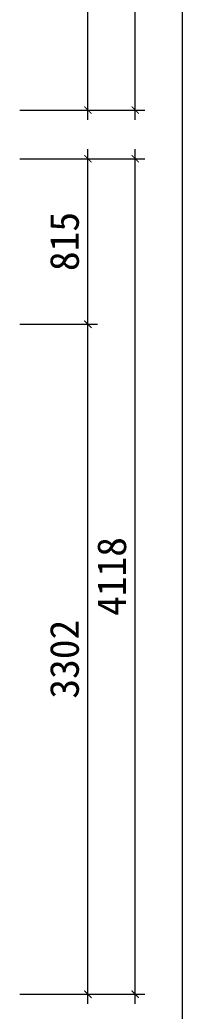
# Model space of a CAD drawing. Header units: millimetres. Extents: x 0 to 37800, y -37845 to -6163.
# Drawn here: x 28107 to 28956, y -31893 to -27007 of the extents above; entities that cross this region are included whole.
import ezdxf

# ---------------------------------------------------------------- set-up
doc = ezdxf.new("R2010")
doc.units = ezdxf.units.MM
doc.layers.get('0').update_dxf_attribs({"lineweight": 13})
doc.layers.add('SH-尺寸标注', color=32, linetype='Continuous')
doc.styles.get("Standard").update_dxf_attribs({"font": 'SimSun.ttf'})
doc.dimstyles.new('D_20_2.35', dxfattribs={"dimtxt": 142.857143, "dimasz": 35.714286, "dimexe": 47.619048, "dimexo": 0, "dimgap": 0, "dimtad": 1, "dimdec": 0, "dimzin": 1, "dimdsep": 46, "dimtxsty": 'Standard', "dimblk": 'ARCHTICK', "dimcen": 0.09, "dimdle": 47.619048, "dimclrd": 252, "dimclre": 252, "dimclrt": 134, "dimadec": 0, "dimazin": 0, "dimtfac": 1, "dimtdec": 4, "dimtix": 1, "dimtmove": 2, "dimatfit": 3, "dimfxl": 335.714273, "dimfxlon": 1, "dimtolj": 1, "dimtzin": 0, "dimlwd": 9, "dimlwe": 9, "dimarcsym": 0})

# ---------------------------------------------------------------- blocks, each defined once
blk = doc.blocks.new('_ArchTick')
at = {"color": 0, "linetype": 'ByBlock', "const_width": 0.15}
blk.add_lwpolyline([(-0.5, -0.5), (0.5, 0.5)], dxfattribs=at)
blk = doc.blocks.new('*D191')
at = {"layer": 'Defpoints', "color": 0}
for p in [(28106.5, -28507), (28442.2, -28507), (28106.5, -31809.5)]:
    blk.add_point(p, dxfattribs=at)
at = {"layer": 'SH-尺寸标注', "color": 252, "linetype": 'Continuous', "lineweight": 9}
for p, q in [((28442.2, -31857.1), (28442.2, -28459.4)), ((28106.5, -28507), (28489.9, -28507)), ((28106.5, -31809.5), (28489.9, -31809.5))]:
    blk.add_line(p, q, dxfattribs=at)
at = {"layer": 'SH-尺寸标注', "color": 252, "lineweight": 9, "xscale": 35.71428581050463, "yscale": 35.71428581050463, "zscale": 35.71428581050463}
for p, rotation in [((28442.2, -28507), 90), ((28442.2, -31809.5), 270)]:
    blk.add_blockref('_ArchTick', p, dxfattribs=dict(at, rotation=rotation))
at = {"layer": 'SH-尺寸标注', "color": 134, "insert": (28327, -30158.2), "char_height": 142.86, "attachment_point": 5, "rotation": 90}
blk.add_mtext('\\A1;3302', dxfattribs=at)
blk = doc.blocks.new('*D190')
at = {"layer": 'Defpoints', "color": 0}
for p in [(28106.5, -27691.5), (28442.2, -27691.5), (28106.5, -28507)]:
    blk.add_point(p, dxfattribs=at)
at = {"layer": 'SH-尺寸标注', "color": 252, "linetype": 'Continuous', "lineweight": 9}
for p, q in [((28442.2, -28554.6), (28442.2, -27643.9)), ((28106.5, -27691.5), (28489.9, -27691.5)), ((28106.5, -28507), (28489.9, -28507))]:
    blk.add_line(p, q, dxfattribs=at)
at = {"layer": 'SH-尺寸标注', "color": 252, "lineweight": 9, "xscale": 35.71428581050463, "yscale": 35.71428581050463, "zscale": 35.71428581050463}
for p, rotation in [((28442.2, -27691.5), 90), ((28442.2, -28507), 270)]:
    blk.add_blockref('_ArchTick', p, dxfattribs=dict(at, rotation=rotation))
at = {"layer": 'SH-尺寸标注', "color": 134, "insert": (28327, -28099.3), "char_height": 142.86, "attachment_point": 5, "rotation": 90}
blk.add_mtext('\\A1;815', dxfattribs=at)
blk = doc.blocks.new('*D189')
at = {"layer": 'Defpoints', "color": 0}
for p in [(28106.5, -23187.9), (28442.2, -23187.9), (28106.5, -27451.5)]:
    blk.add_point(p, dxfattribs=at)
at = {"layer": 'SH-尺寸标注', "color": 252, "linetype": 'Continuous', "lineweight": 9}
for p, q in [((28442.2, -27499.2), (28442.2, -23140.3)), ((28106.5, -23187.9), (28489.9, -23187.9)), ((28106.5, -27451.5), (28489.9, -27451.5))]:
    blk.add_line(p, q, dxfattribs=at)
at = {"layer": 'SH-尺寸标注', "color": 252, "lineweight": 9, "xscale": 35.71428581050463, "yscale": 35.71428581050463, "zscale": 35.71428581050463}
for p, rotation in [((28442.2, -23187.9), 90), ((28442.2, -27451.5), 270)]:
    blk.add_blockref('_ArchTick', p, dxfattribs=dict(at, rotation=rotation))
at = {"layer": 'SH-尺寸标注', "color": 134, "insert": (28327, -25319.7), "char_height": 142.86, "attachment_point": 5, "rotation": 90}
blk.add_mtext('\\A1;4264', dxfattribs=at)
blk = doc.blocks.new('*D148')
at = {"layer": 'Defpoints', "color": 0}
for p in [(28339.5, -27691.5), (28675.2, -27691.5), (28339.5, -31809.5)]:
    blk.add_point(p, dxfattribs=at)
at = {"layer": 'SH-尺寸标注', "color": 252, "linetype": 'Continuous', "lineweight": 9}
for p, q in [((28675.2, -31857.1), (28675.2, -27643.9)), ((28339.5, -27691.5), (28722.9, -27691.5)), ((28339.5, -31809.5), (28722.9, -31809.5))]:
    blk.add_line(p, q, dxfattribs=at)
at = {"layer": 'SH-尺寸标注', "color": 252, "lineweight": 9, "xscale": 35.71428581050463, "yscale": 35.71428581050463, "zscale": 35.71428581050463}
for p, rotation in [((28675.2, -27691.5), 90), ((28675.2, -31809.5), 270)]:
    blk.add_blockref('_ArchTick', p, dxfattribs=dict(at, rotation=rotation))
at = {"layer": 'SH-尺寸标注', "color": 134, "insert": (28560, -29750.5), "char_height": 142.86, "attachment_point": 5, "rotation": 90}
blk.add_mtext('\\A1;4118', dxfattribs=at)
blk = doc.blocks.new('*D147')
at = {"layer": 'Defpoints', "color": 0}
for p in [(28339.5, -17172.5), (28675.2, -17172.5), (28339.5, -27451.5)]:
    blk.add_point(p, dxfattribs=at)
at = {"layer": 'SH-尺寸标注', "color": 252, "linetype": 'Continuous', "lineweight": 9}
for p, q in [((28675.2, -27499.2), (28675.2, -17124.9)), ((28339.5, -17172.5), (28722.9, -17172.5)), ((28339.5, -27451.5), (28722.9, -27451.5))]:
    blk.add_line(p, q, dxfattribs=at)
at = {"layer": 'SH-尺寸标注', "color": 252, "lineweight": 9, "xscale": 35.71428581050463, "yscale": 35.71428581050463, "zscale": 35.71428581050463}
for p, rotation in [((28675.2, -17172.5), 90), ((28675.2, -27451.5), 270)]:
    blk.add_blockref('_ArchTick', p, dxfattribs=dict(at, rotation=rotation))
at = {"layer": 'SH-尺寸标注', "color": 134, "insert": (28560, -22312), "char_height": 142.86, "attachment_point": 5, "rotation": 90}
blk.add_mtext('\\A1;10279', dxfattribs=at)
blk = doc.blocks.new('*D134')
at = {"layer": 'Defpoints', "color": 0}
for p in [(28572.5, -14600.2), (28908.2, -14600.2), (28572.5, -34392)]:
    blk.add_point(p, dxfattribs=at)
at = {"layer": 'SH-尺寸标注', "color": 252, "linetype": 'Continuous', "lineweight": 9}
for p, q in [((28908.2, -34439.6), (28908.2, -14552.6)), ((28572.5, -14600.2), (28955.9, -14600.2)), ((28572.5, -34392), (28955.9, -34392))]:
    blk.add_line(p, q, dxfattribs=at)
at = {"layer": 'SH-尺寸标注', "color": 252, "lineweight": 9, "xscale": 35.71428581050463, "yscale": 35.71428581050463, "zscale": 35.71428581050463}
for p, rotation in [((28908.2, -14600.2), 90), ((28908.2, -34392), 270)]:
    blk.add_blockref('_ArchTick', p, dxfattribs=dict(at, rotation=rotation))
at = {"layer": 'SH-尺寸标注', "color": 134, "insert": (28793, -24496.1), "char_height": 142.86, "attachment_point": 5, "rotation": 90}
blk.add_mtext('\\A1;19792', dxfattribs=at)

msp = doc.modelspace()

# ---------------------------------------------------------------- dimensions: what is measured, and where the dimension line sits
at = {"layer": 'SH-尺寸标注', "color": 252, "linetype": 'Continuous'}
for base, p1, p2, picture, middle, dimtype in [((28908.2, -14600.2), (28572.5, -34392), (28572.5, -14600.2), '*D134', (28793, -24496.1), 160), ((28675.2, -17172.5), (28339.5, -27451.5), (28339.5, -17172.5), '*D147', (28560, -22312), 160), ((28442.2, -23187.9), (28106.5, -27451.5), (28106.5, -23187.9), '*D189', (28327, -25319.7), 160), ((28442.2447, -27691.5495), (28106.5305, -28506.9792), (28106.5305, -27691.5495), '*D190', (28326.9692, -28099.2643), 160), ((28675.2, -27691.5), (28339.5, -31809.5), (28339.5, -27691.5), '*D148', (28560, -29750.5), 160), ((28442.2447, -28506.9792), (28106.5305, -31809.4596), (28106.5305, -28506.9792), '*D191', (28326.9692, -30158.2194), 161)]:
    dim = msp.add_linear_dim(base=base, p1=p1, p2=p2, angle=90, dimstyle='D_20_2.35', override={"dimscale": 1, "dimclrt": 134}, dxfattribs=at)
    dim.commit()
    dim.dimension.update_dxf_attribs({"geometry": picture, "text_midpoint": middle, "dimtype": dimtype})

doc.saveas('drawing.dxf')
